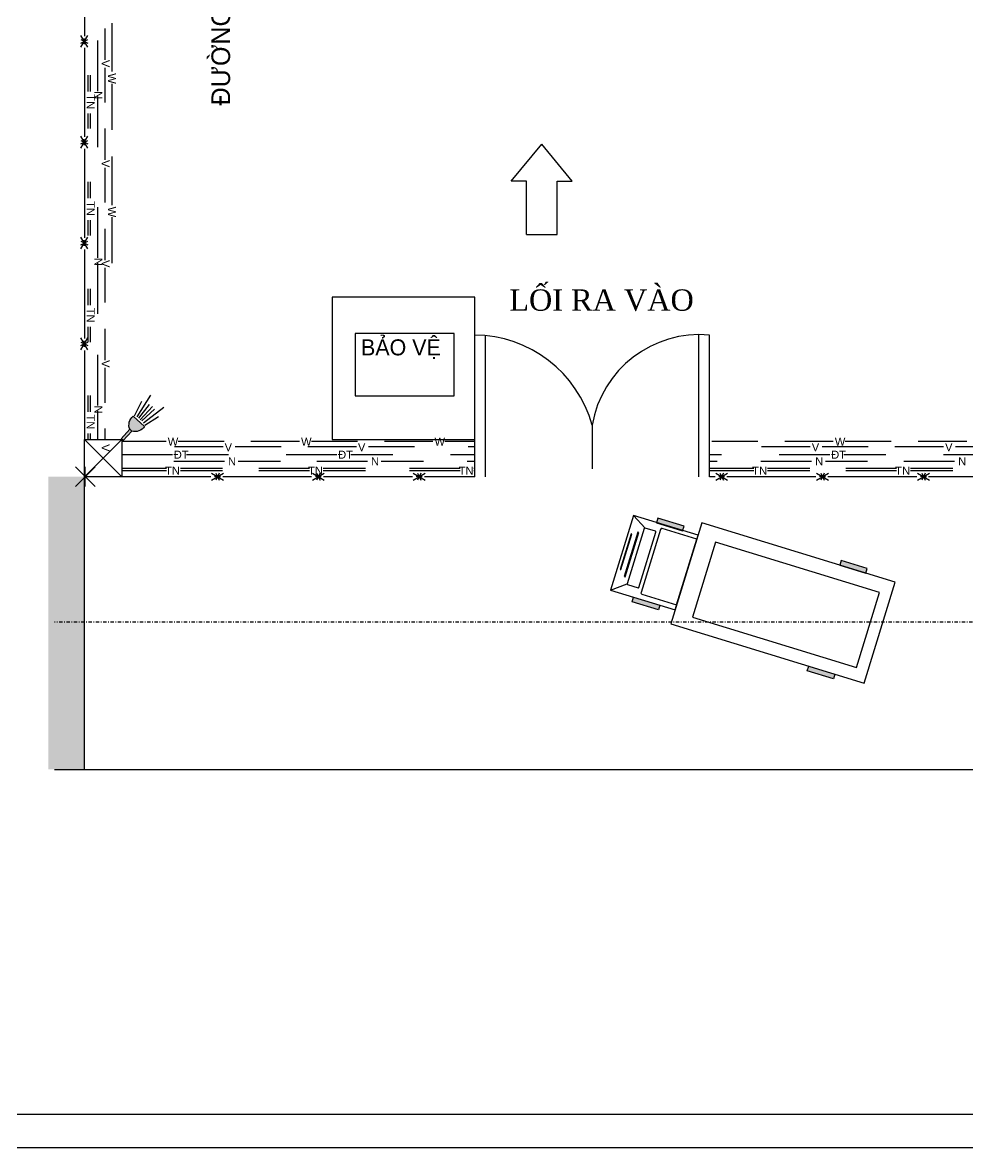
# Model space of a CAD drawing. Extents: x 122166 to 123167, y -5853 to -5259.
# Drawn here: x 122362.9 to 122504.5, y -5853.3 to -5684.6 of the extents above; entities that cross this region are included whole.
import ezdxf

# ---------------------------------------------------------------- set-up
doc = ezdxf.new("R2010")
doc.units = 0
for name, pattern in [('DASHDOTX2', [2, 1, -0.5, 0, -0.5]), ('DASHED2', [0.375, 0.25, -0.125]), ('HIDDEN', [9.525, 6.35, -3.175])]:
    doc.linetypes.add(name, pattern=pattern)
doc.layers.get('0').update_dxf_attribs({"linetype": 'CONTINUOUS'})
for name, color, linetype in [('coffa', 6, 'CONTINUOUS'), ('KHUNG', 5, 'CONTINUOUS'), ('KICHTHUOC', 1, 'CONTINUOUS'), ('Layer1', 4, 'DASHED2'), ('LAYER3', 6, 'CONTINUOUS'), ('Layer4', 2, 'DASHDOTX2'), ('LOP1', 3, 'CONTINUOUS'), ('text', 4, 'CONTINUOUS'), ('TUONG', 7, 'CONTINUOUS'), ('tuong-cot', 6, 'CONTINUOUS')]:
    doc.layers.add(name, color=color, linetype=linetype)
doc.styles.get("Standard").update_dxf_attribs({"font": 'VTIMESN.TTF'})
doc.styles.add('TH', font='VTIMESN.TTF', dxfattribs={"height": 350})

# ---------------------------------------------------------------- blocks, each defined once
blk = doc.blocks.new('A$C320E6A05')
at = {"layer": 'LOP1'}
h = blk.add_hatch(color=256, dxfattribs=at)
h.paths.add_polyline_path([(154, 1054), (38, 679), (101, 659), (217, 1034)])
h.paths.add_polyline_path([(1288, 705), (1173, 330), (1239, 310), (1355, 685)])
h.paths.add_polyline_path([(762, 3682), (647, 3307), (715, 3286), (830, 3661)])
h.paths.add_polyline_path([(2277, 3216), (2161, 2841), (2230, 2820), (2345, 3195)])
for p, q in [((959, 4081), (107, 1308)), ((2406, 3636), (959, 4081)), ((1554, 864), (2406, 3636)), ((107, 1308), (1554, 864)), ((284, 1254), (0, 329)), ((340, 1237), (187, 739)), ((1356, 925), (284, 1254)), ((1284, 947), (340, 1237)), ((1071, 0), (1356, 925)), ((1131, 449), (1284, 947)), ((200, 714), (1106, 436)), ((1032, 406), (240, 650)), ((0, 329), (181, 493)), ((227, 643), (181, 493)), ((0, 329), (1071, 0)), ((188, 480), (980, 237)), ((247, 404), (242, 388)), ((242, 388), (878, 192)), ((883, 208), (247, 404)), ((993, 243), (1039, 394)), ((268, 304), (265, 294)), ((265, 294), (774, 137)), ((777, 148), (268, 304)), ((878, 192), (883, 208)), ((1071, 0), (980, 237)), ((774, 137), (777, 148))]:
    blk.add_line(p, q, dxfattribs=at)
for points in [[(1460, 1175), (2183, 3527), (1107, 3858), (384, 1505)], [(715, 3286), (830, 3661), (762, 3682), (647, 3307)], [(2161, 2841), (2277, 3216), (2345, 3195), (2230, 2820)], [(107, 658), (222, 1033), (154, 1054), (38, 679)], [(1171, 330), (1286, 706), (1355, 685), (1239, 310)]]:
    blk.add_lwpolyline(points, close=True, dxfattribs=at)
for centre, radius, start, end in [((206, 734), 20, 162.9184, 252.9184), ((237, 640), 10, 72.9184, 162.9184), ((191, 490), 10, 162.9184, 252.9184), ((1029, 397), 10, 342.9184, 72.9184), ((1112, 455), 20, 252.9184, 342.9184), ((983, 246), 10, 252.9184, 342.9184)]:
    blk.add_arc(centre, radius, start, end, dxfattribs=at)
blk = doc.blocks.new('A$C1A8935D4')
at = {"layer": 'LOP1'}
h = blk.add_hatch(color=256, dxfattribs=at)
h.paths.add_polyline_path([(339, 330), (339, 260, 0.340508), (651, 95), (651, 494, 0.340508)])
h.paths.add_polyline_path([(339, 260), (339, 330), (0, 330), (0, 260)])
blk.add_arc((602, 381), 290, 204.5986, 279.8151)
for p, q in [((651, 494), (651, 95)), ((686, 477), (1094, 590)), ((704, 408), (1372, 529)), ((712, 347), (1164, 382)), ((686, 113), (1094, 0)), ((704, 295), (1181, 295)), ((704, 182), (1372, 61)), ((712, 243), (1164, 208))]:
    blk.add_line(p, q, dxfattribs=at)
blk.add_lwpolyline([(0, 260), (339, 260), (339, 330), (0, 330)], close=True, dxfattribs=at)
blk.add_arc((602, 209), 290, 80.1849, 155.4014, dxfattribs=at)

msp = doc.modelspace()

# ---------------------------------------------------------------- linework, layer by layer
at = {"layer": 'coffa', "color": 2, "linetype": 'Continuous'}
for p, q in [((122430.625, -5752.721), (122430.625, -5731.478)), ((122432.225, -5752.721), (122432.225, -5731.478)), ((122464.224, -5752.721), (122464.224, -5731.478)), ((122465.824, -5752.721), (122465.824, -5731.478)), ((122448.225, -5744.987), (122448.225, -5751.521))]:
    msp.add_line(p, q, dxfattribs=at)
for points in [[(123162.219, -5848.265), (123162.219, -5264.265), (122331.219, -5264.265), (122331.219, -5848.265)], [(122409.288, -5747.121), (122430.625, -5747.121), (122430.625, -5725.783), (122409.288, -5725.783)]]:
    msp.add_lwpolyline(points, close=True, dxfattribs=at)
for centre, radius, start, end in [((122430.474, -5749.895), 18.418, 15.45461, 89.52844), ((122464.336, -5747.758), 16.347, 84.77999, 170.24239)]:
    msp.add_arc(centre, radius, start, end, dxfattribs=at)
at = {"layer": 'KHUNG'}
msp.add_lwpolyline([(123167.219, -5853.265), (123167.219, -5259.265), (122326.219, -5259.265), (122326.219, -5853.265)], close=True, dxfattribs=at)
at = {"layer": 'KICHTHUOC', "color": 3, "linetype": 'Continuous'}
msp.add_lwpolyline([(122412.72, -5740.611), (122427.556, -5740.611), (122427.556, -5731.267), (122412.72, -5731.267)], close=True, dxfattribs=at)
at = {"layer": 'Layer1', "color": 2, "linetype": 'Continuous', "ltscale": 0.8}
for p, q in [((122372.138, -5673.326), (122372.138, -5686.659)), ((122372.637, -5688.334), (122371.583, -5686.552)), ((122371.583, -5688.334), (122372.637, -5686.552)), ((122372.637, -5688.334), (122371.583, -5686.552)), ((122371.583, -5688.334), (122372.637, -5686.552)), ((122372.637, -5688.334), (122371.583, -5686.552)), ((122371.583, -5688.334), (122372.637, -5686.552)), ((122372.637, -5688.334), (122371.583, -5686.552)), ((122371.583, -5688.334), (122372.637, -5686.552)), ((122372.637, -5688.334), (122371.583, -5686.552)), ((122371.583, -5688.334), (122372.637, -5686.552)), ((122372.637, -5688.334), (122371.583, -5686.552)), ((122371.583, -5688.334), (122372.637, -5686.552)), ((122372.637, -5688.334), (122371.583, -5686.552)), ((122371.583, -5688.334), (122372.637, -5686.552)), ((122371.583, -5688.334), (122372.637, -5686.552)), ((122372.637, -5688.334), (122371.583, -5686.552)), ((122371.583, -5687.183), (122372.637, -5687.703)), ((122371.583, -5687.703), (122372.637, -5687.183)), ((122371.583, -5687.183), (122372.637, -5687.703)), ((122371.583, -5687.703), (122372.637, -5687.183)), ((122371.583, -5687.183), (122372.637, -5687.703)), ((122371.583, -5687.703), (122372.637, -5687.183)), ((122371.583, -5687.183), (122372.637, -5687.703)), ((122371.583, -5687.703), (122372.637, -5687.183)), ((122371.583, -5687.183), (122372.637, -5687.703)), ((122371.583, -5687.703), (122372.637, -5687.183)), ((122371.583, -5687.183), (122372.637, -5687.703)), ((122371.583, -5687.703), (122372.637, -5687.183)), ((122371.583, -5687.183), (122372.637, -5687.703)), ((122371.583, -5687.703), (122372.637, -5687.183)), ((122371.583, -5687.703), (122372.637, -5687.183)), ((122371.583, -5687.183), (122372.637, -5687.703)), ((122372.11, -5687.443), (122372.11, -5687.004)), ((122372.11, -5687.443), (122372.11, -5687.004)), ((122372.11, -5687.443), (122372.11, -5687.004)), ((122372.11, -5687.443), (122372.11, -5687.004)), ((122372.11, -5687.443), (122372.11, -5687.004)), ((122372.11, -5687.443), (122372.11, -5687.004)), ((122372.11, -5687.443), (122372.11, -5687.004)), ((122372.11, -5687.443), (122372.11, -5687.004)), ((122372.11, -5687.443), (122372.11, -5687.883)), ((122372.11, -5687.443), (122372.11, -5687.883)), ((122372.11, -5687.443), (122372.11, -5687.883)), ((122372.11, -5687.443), (122372.11, -5687.883)), ((122372.11, -5687.443), (122372.11, -5687.883)), ((122372.11, -5687.443), (122372.11, -5687.883)), ((122372.11, -5687.443), (122372.11, -5687.883)), ((122372.11, -5687.443), (122372.11, -5687.883)), ((122372.138, -5688.441), (122372.138, -5701.775)), ((122372.637, -5703.45), (122371.583, -5701.667)), ((122371.583, -5703.45), (122372.637, -5701.667)), ((122372.637, -5703.45), (122371.583, -5701.667)), ((122371.583, -5703.45), (122372.637, -5701.667)), ((122372.637, -5703.45), (122371.583, -5701.667)), ((122371.583, -5703.45), (122372.637, -5701.667)), ((122372.637, -5703.45), (122371.583, -5701.667)), ((122371.583, -5703.45), (122372.637, -5701.667)), ((122372.637, -5703.45), (122371.583, -5701.667)), ((122371.583, -5703.45), (122372.637, -5701.667)), ((122372.637, -5703.45), (122371.583, -5701.667)), ((122371.583, -5703.45), (122372.637, -5701.667)), ((122372.637, -5703.45), (122371.583, -5701.667)), ((122371.583, -5703.45), (122372.637, -5701.667)), ((122371.583, -5703.45), (122372.637, -5701.667)), ((122372.637, -5703.45), (122371.583, -5701.667)), ((122371.583, -5702.299), (122372.637, -5702.818)), ((122371.583, -5702.818), (122372.637, -5702.299)), ((122371.583, -5702.299), (122372.637, -5702.818)), ((122371.583, -5702.818), (122372.637, -5702.299)), ((122371.583, -5702.299), (122372.637, -5702.818)), ((122371.583, -5702.818), (122372.637, -5702.299)), ((122371.583, -5702.299), (122372.637, -5702.818)), ((122371.583, -5702.818), (122372.637, -5702.299)), ((122371.583, -5702.299), (122372.637, -5702.818)), ((122371.583, -5702.818), (122372.637, -5702.299)), ((122371.583, -5702.299), (122372.637, -5702.818)), ((122371.583, -5702.818), (122372.637, -5702.299)), ((122371.583, -5702.299), (122372.637, -5702.818)), ((122371.583, -5702.818), (122372.637, -5702.299)), ((122371.583, -5702.818), (122372.637, -5702.299)), ((122371.583, -5702.299), (122372.637, -5702.818)), ((122372.11, -5702.559), (122372.11, -5702.119)), ((122372.11, -5702.559), (122372.11, -5702.119)), ((122372.11, -5702.559), (122372.11, -5702.119)), ((122372.11, -5702.559), (122372.11, -5702.119)), ((122372.11, -5702.559), (122372.11, -5702.119)), ((122372.11, -5702.559), (122372.11, -5702.119)), ((122372.11, -5702.559), (122372.11, -5702.119)), ((122372.11, -5702.559), (122372.11, -5702.119)), ((122372.11, -5702.559), (122372.11, -5702.998)), ((122372.11, -5702.559), (122372.11, -5702.998)), ((122372.11, -5702.559), (122372.11, -5702.998)), ((122372.11, -5702.559), (122372.11, -5702.998)), ((122372.11, -5702.559), (122372.11, -5702.998)), ((122372.11, -5702.559), (122372.11, -5702.998)), ((122372.11, -5702.559), (122372.11, -5702.998)), ((122372.11, -5702.559), (122372.11, -5702.998)), ((122372.138, -5703.557), (122372.138, -5716.89)), ((122372.637, -5718.565), (122371.583, -5716.783)), ((122371.583, -5718.565), (122372.637, -5716.783)), ((122371.583, -5718.565), (122372.637, -5716.783)), ((122372.637, -5718.565), (122371.583, -5716.783)), ((122371.583, -5718.565), (122372.637, -5716.783)), ((122372.637, -5718.565), (122371.583, -5716.783)), ((122371.583, -5718.565), (122372.637, -5716.783)), ((122372.637, -5718.565), (122371.583, -5716.783)), ((122371.583, -5718.565), (122372.637, -5716.783)), ((122372.637, -5718.565), (122371.583, -5716.783)), ((122371.583, -5718.565), (122372.637, -5716.783)), ((122372.637, -5718.565), (122371.583, -5716.783)), ((122371.583, -5718.565), (122372.637, -5716.783)), ((122372.637, -5718.565), (122371.583, -5716.783)), ((122371.583, -5718.565), (122372.637, -5716.783)), ((122372.637, -5718.565), (122371.583, -5716.783)), ((122371.583, -5717.414), (122372.637, -5717.934)), ((122371.583, -5717.934), (122372.637, -5717.414)), ((122371.583, -5717.934), (122372.637, -5717.414)), ((122371.583, -5717.414), (122372.637, -5717.934)), ((122371.583, -5717.934), (122372.637, -5717.414)), ((122371.583, -5717.414), (122372.637, -5717.934)), ((122371.583, -5717.934), (122372.637, -5717.414)), ((122371.583, -5717.414), (122372.637, -5717.934)), ((122371.583, -5717.934), (122372.637, -5717.414)), ((122371.583, -5717.414), (122372.637, -5717.934)), ((122371.583, -5717.934), (122372.637, -5717.414)), ((122371.583, -5717.414), (122372.637, -5717.934)), ((122371.583, -5717.934), (122372.637, -5717.414)), ((122371.583, -5717.414), (122372.637, -5717.934)), ((122371.583, -5717.934), (122372.637, -5717.414)), ((122371.583, -5717.414), (122372.637, -5717.934)), ((122372.11, -5717.674), (122372.11, -5717.234)), ((122372.11, -5717.674), (122372.11, -5717.234)), ((122372.11, -5717.674), (122372.11, -5717.234)), ((122372.11, -5717.674), (122372.11, -5717.234)), ((122372.11, -5717.674), (122372.11, -5717.234)), ((122372.11, -5717.674), (122372.11, -5717.234)), ((122372.11, -5717.674), (122372.11, -5717.234)), ((122372.11, -5717.674), (122372.11, -5717.234)), ((122372.11, -5717.674), (122372.11, -5718.113)), ((122372.11, -5717.674), (122372.11, -5718.113)), ((122372.11, -5717.674), (122372.11, -5718.113)), ((122372.11, -5717.674), (122372.11, -5718.113)), ((122372.11, -5717.674), (122372.11, -5718.113)), ((122372.11, -5717.674), (122372.11, -5718.113)), ((122372.11, -5717.674), (122372.11, -5718.113)), ((122372.11, -5717.674), (122372.11, -5718.113)), ((122372.138, -5718.672), (122372.138, -5732.005)), ((122372.138, -5718.672), (122372.138, -5732.005)), ((122372.138, -5718.672), (122372.138, -5732.005)), ((122372.138, -5718.672), (122372.138, -5732.005)), ((122372.138, -5718.672), (122372.138, -5732.005)), ((122372.138, -5718.672), (122372.138, -5732.005)), ((122372.138, -5718.672), (122372.138, -5732.005)), ((122372.138, -5718.672), (122372.138, -5732.005)), ((122372.637, -5733.68), (122371.583, -5731.898)), ((122371.583, -5733.68), (122372.637, -5731.898)), ((122371.583, -5733.68), (122372.637, -5731.898)), ((122372.637, -5733.68), (122371.583, -5731.898)), ((122371.583, -5733.68), (122372.637, -5731.898)), ((122372.637, -5733.68), (122371.583, -5731.898)), ((122371.583, -5733.68), (122372.637, -5731.898)), ((122372.637, -5733.68), (122371.583, -5731.898)), ((122371.583, -5733.68), (122372.637, -5731.898)), ((122372.637, -5733.68), (122371.583, -5731.898)), ((122371.583, -5733.68), (122372.637, -5731.898)), ((122372.637, -5733.68), (122371.583, -5731.898)), ((122371.583, -5733.68), (122372.637, -5731.898)), ((122372.637, -5733.68), (122371.583, -5731.898)), ((122371.583, -5733.68), (122372.637, -5731.898)), ((122372.637, -5733.68), (122371.583, -5731.898)), ((122371.583, -5732.53), (122372.637, -5733.049)), ((122371.583, -5733.049), (122372.637, -5732.53)), ((122371.583, -5733.049), (122372.637, -5732.53)), ((122371.583, -5732.53), (122372.637, -5733.049)), ((122371.583, -5733.049), (122372.637, -5732.53)), ((122371.583, -5732.53), (122372.637, -5733.049)), ((122371.583, -5733.049), (122372.637, -5732.53)), ((122371.583, -5732.53), (122372.637, -5733.049)), ((122371.583, -5733.049), (122372.637, -5732.53)), ((122371.583, -5732.53), (122372.637, -5733.049)), ((122371.583, -5733.049), (122372.637, -5732.53)), ((122371.583, -5732.53), (122372.637, -5733.049)), ((122371.583, -5733.049), (122372.637, -5732.53)), ((122371.583, -5732.53), (122372.637, -5733.049)), ((122371.583, -5733.049), (122372.637, -5732.53)), ((122371.583, -5732.53), (122372.637, -5733.049)), ((122372.11, -5732.789), (122372.11, -5732.35)), ((122372.11, -5732.789), (122372.11, -5732.35)), ((122372.11, -5732.789), (122372.11, -5732.35)), ((122372.11, -5732.789), (122372.11, -5732.35)), ((122372.11, -5732.789), (122372.11, -5732.35)), ((122372.11, -5732.789), (122372.11, -5732.35)), ((122372.11, -5732.789), (122372.11, -5732.35)), ((122372.11, -5732.789), (122372.11, -5732.35)), ((122372.11, -5732.789), (122372.11, -5733.229)), ((122372.11, -5732.789), (122372.11, -5733.229)), ((122372.11, -5732.789), (122372.11, -5733.229)), ((122372.11, -5732.789), (122372.11, -5733.229)), ((122372.11, -5732.789), (122372.11, -5733.229)), ((122372.11, -5732.789), (122372.11, -5733.229)), ((122372.11, -5732.789), (122372.11, -5733.229)), ((122372.11, -5732.789), (122372.11, -5733.229)), ((122372.138, -5733.787), (122372.138, -5747.121)), ((122372.138, -5733.787), (122372.138, -5747.121)), ((122372.138, -5733.787), (122372.138, -5747.121)), ((122372.138, -5733.787), (122372.138, -5747.121)), ((122372.138, -5733.787), (122372.138, -5747.121)), ((122372.138, -5733.787), (122372.138, -5747.121)), ((122372.138, -5733.787), (122372.138, -5747.121)), ((122372.138, -5733.787), (122372.138, -5747.121)), ((122372.138, -5752.721), (122377.738, -5747.121)), ((122377.738, -5752.721), (122372.138, -5747.121)), ((122391.179, -5752.165), (122392.961, -5753.22)), ((122391.179, -5753.22), (122392.961, -5752.165)), ((122391.81, -5752.165), (122392.329, -5753.22)), ((122392.329, -5752.165), (122391.81, -5753.22)), ((122406.294, -5752.165), (122408.076, -5753.22)), ((122406.294, -5753.22), (122408.076, -5752.165)), ((122406.925, -5752.165), (122407.445, -5753.22)), ((122407.445, -5752.165), (122406.925, -5753.22)), ((122421.409, -5753.22), (122423.192, -5752.165)), ((122421.409, -5752.165), (122423.192, -5753.22)), ((122422.56, -5752.165), (122422.041, -5753.22)), ((122422.041, -5752.165), (122422.56, -5753.22)), ((122466.756, -5752.165), (122468.538, -5753.22)), ((122466.756, -5753.22), (122468.538, -5752.165)), ((122467.906, -5752.165), (122467.387, -5753.22)), ((122467.387, -5752.165), (122467.906, -5753.22)), ((122481.871, -5753.22), (122483.653, -5752.165)), ((122481.871, -5752.165), (122483.653, -5753.22)), ((122483.022, -5752.165), (122482.502, -5753.22)), ((122482.502, -5752.165), (122483.022, -5753.22)), ((122496.986, -5752.165), (122498.768, -5753.22)), ((122496.986, -5753.22), (122498.768, -5752.165)), ((122498.137, -5752.165), (122497.618, -5753.22)), ((122497.618, -5752.165), (122498.137, -5753.22)), ((122391.072, -5752.721), (122377.738, -5752.721)), ((122392.07, -5752.692), (122391.63, -5752.692)), ((122392.07, -5752.692), (122392.509, -5752.692)), ((122406.187, -5752.721), (122392.854, -5752.721)), ((122407.185, -5752.692), (122406.746, -5752.692)), ((122407.185, -5752.692), (122407.625, -5752.692)), ((122421.302, -5752.721), (122407.969, -5752.721)), ((122421.302, -5752.721), (122407.969, -5752.721)), ((122422.301, -5752.692), (122421.861, -5752.692)), ((122422.301, -5752.692), (122422.74, -5752.692)), ((122430.625, -5752.721), (122423.084, -5752.721)), ((122466.649, -5752.721), (122465.824, -5752.721)), ((122467.647, -5752.692), (122467.207, -5752.692)), ((122467.647, -5752.692), (122468.086, -5752.692)), ((122481.764, -5752.721), (122468.431, -5752.721)), ((122482.762, -5752.692), (122482.323, -5752.692)), ((122482.762, -5752.692), (122483.201, -5752.692)), ((122496.879, -5752.721), (122483.546, -5752.721)), ((122497.877, -5752.692), (122497.438, -5752.692)), ((122497.877, -5752.692), (122498.317, -5752.692)), ((122511.995, -5752.721), (122498.661, -5752.721))]:
    msp.add_line(p, q, dxfattribs=at)
at = {"layer": 'Layer1', "linetype": 'Continuous', "ltscale": 0.8}
msp.add_line((122367.657, -5796.587), (122525.468, -5796.587), dxfattribs=at)
at = {"layer": 'Layer1', "color": 2, "linetype": 'Continuous', "ltscale": 0.8}
msp.add_lwpolyline([(122372.138, -5747.121), (122377.738, -5747.121), (122377.738, -5752.721), (122372.138, -5752.721)], close=True, dxfattribs=at)
at = {"layer": 'LAYER3', "linetype": 'Continuous'}
for p, q in [((122370.796, -5754.189), (122373.736, -5751.253)), ((122370.796, -5751.253), (122373.736, -5754.189)), ((122372.266, -5754.189), (122372.266, -5751.253))]:
    msp.add_line(p, q, dxfattribs=at)
at = {"layer": 'LAYER3', "linetype": 'DASHDOTX2', "ltscale": 0.5}
msp.add_line((122523.956, -5774.496), (122367.657, -5774.496), dxfattribs=at)
at = {"layer": 'TUONG'}
for p, q in [((122436.108, -5708.404), (122440.676, -5702.881)), ((122445.245, -5708.404), (122440.676, -5702.881)), ((122438.392, -5708.404), (122436.108, -5708.404)), ((122438.392, -5716.399), (122438.392, -5708.404)), ((122442.961, -5716.399), (122442.961, -5708.404)), ((122442.961, -5708.404), (122445.245, -5708.404)), ((122438.392, -5716.399), (122442.961, -5716.399)), ((122372.138, -5796.6), (122372.138, -5752.712))]:
    msp.add_line(p, q, dxfattribs=at)
msp.add_solid([(122372.138, -5796.6), (122366.732, -5796.6), (122372.138, -5752.712), (122366.732, -5752.712)], dxfattribs=at)
at = {"layer": 'tuong-cot'}
for p, q in [((122376.283, -5691.996), (122376.283, -5684.72)), ((122375.245, -5690.229), (122375.245, -5685.539)), ((122374.167, -5694.908), (122374.167, -5687.308)), ((122375.245, -5696.618), (122375.245, -5691.402)), ((122372.688, -5694.98), (122372.688, -5692.535)), ((122373.038, -5694.98), (122373.038, -5692.535)), ((122376.283, -5700.698), (122376.283, -5693.807)), ((122374.167, -5703.308), (122374.167, -5695.708)), ((122372.688, -5700.535), (122372.688, -5698.248)), ((122373.038, -5700.535), (122373.038, -5698.248)), ((122375.245, -5705.229), (122375.245, -5700.539)), ((122376.283, -5711.996), (122376.283, -5704.72)), ((122375.245, -5711.618), (122375.245, -5706.402)), ((122372.688, -5710.98), (122372.688, -5708.535)), ((122373.038, -5710.98), (122373.038, -5708.535)), ((122374.167, -5719.913), (122374.167, -5712.313)), ((122372.688, -5716.535), (122372.688, -5714.248)), ((122373.038, -5716.535), (122373.038, -5714.248)), ((122376.283, -5720.698), (122376.283, -5713.807)), ((122375.245, -5720.229), (122375.245, -5715.539)), ((122374.167, -5728.313), (122374.167, -5720.713)), ((122375.245, -5726.618), (122375.245, -5721.402)), ((122372.688, -5726.98), (122372.688, -5724.535)), ((122373.038, -5726.98), (122373.038, -5724.535)), ((122372.688, -5732.535), (122372.688, -5730.248)), ((122373.038, -5732.535), (122373.038, -5730.248)), ((122375.245, -5735.229), (122375.245, -5730.539)), ((122374.167, -5742.046), (122374.167, -5734.446)), ((122375.245, -5741.618), (122375.245, -5736.402)), ((122372.688, -5742.98), (122372.688, -5740.535)), ((122373.038, -5742.98), (122373.038, -5740.535)), ((122374.167, -5747.121), (122374.167, -5742.846)), ((122372.688, -5747.121), (122372.688, -5746.248)), ((122373.038, -5747.121), (122373.038, -5746.248)), ((122375.245, -5747.121), (122375.245, -5745.484)), ((122384.38, -5747.42), (122377.738, -5747.42)), ((122392.905, -5748.247), (122385.629, -5748.247)), ((122393.082, -5747.42), (122386.191, -5747.42)), ((122401.607, -5748.247), (122394.716, -5748.247)), ((122404.363, -5747.42), (122397.088, -5747.42)), ((122412.888, -5748.247), (122405.613, -5748.247)), ((122413.065, -5747.42), (122406.174, -5747.42)), ((122421.59, -5748.247), (122414.699, -5748.247)), ((122424.363, -5747.42), (122417.088, -5747.42)), ((122430.625, -5747.42), (122426.174, -5747.42)), ((122430.625, -5748.247), (122429.629, -5748.247)), ((122473.065, -5747.42), (122466.174, -5747.42)), ((122480.905, -5748.247), (122473.629, -5748.247)), ((122484.363, -5747.42), (122477.088, -5747.42)), ((122489.607, -5748.247), (122482.716, -5748.247)), ((122493.065, -5747.42), (122486.174, -5747.42)), ((122500.888, -5748.247), (122493.613, -5748.247)), ((122504.363, -5747.42), (122497.088, -5747.42)), ((122509.59, -5748.247), (122502.699, -5748.247)), ((122377.738, -5749.365), (122385.338, -5749.365)), ((122385.512, -5750.361), (122393.112, -5750.361)), ((122387.41, -5749.365), (122393.738, -5749.365)), ((122395.183, -5750.361), (122401.512, -5750.361)), ((122402.37, -5749.365), (122409.97, -5749.365)), ((122402.37, -5749.365), (122409.97, -5749.365)), ((122406.942, -5750.361), (122414.542, -5750.361)), ((122412.042, -5749.365), (122418.37, -5749.365)), ((122412.042, -5749.365), (122418.37, -5749.365)), ((122416.614, -5750.361), (122422.942, -5750.361)), ((122427.002, -5749.365), (122430.625, -5749.365)), ((122429.512, -5750.361), (122430.625, -5750.361)), ((122465.824, -5749.365), (122467.635, -5749.365)), ((122465.824, -5750.361), (122466.942, -5750.361)), ((122473.512, -5750.361), (122481.112, -5750.361)), ((122476.267, -5749.365), (122483.867, -5749.365)), ((122483.183, -5750.361), (122489.512, -5750.361)), ((122485.938, -5749.365), (122492.267, -5749.365)), ((122494.942, -5750.361), (122502.542, -5750.361)), ((122500.899, -5749.365), (122508.499, -5749.365)), ((122377.738, -5751.416), (122384.437, -5751.416)), ((122377.738, -5751.766), (122384.437, -5751.766)), ((122386.508, -5751.416), (122392.837, -5751.416)), ((122386.508, -5751.766), (122392.837, -5751.766)), ((122398.267, -5751.416), (122405.867, -5751.416)), ((122398.267, -5751.766), (122405.867, -5751.766)), ((122407.939, -5751.416), (122414.267, -5751.416)), ((122407.939, -5751.766), (122414.267, -5751.766)), ((122420.837, -5751.416), (122428.437, -5751.416)), ((122420.837, -5751.766), (122428.437, -5751.766)), ((122430.508, -5751.416), (122430.625, -5751.416)), ((122430.508, -5751.766), (122430.625, -5751.766)), ((122465.824, -5751.416), (122472.437, -5751.416)), ((122465.824, -5751.766), (122472.437, -5751.766)), ((122474.508, -5751.416), (122480.837, -5751.416)), ((122474.508, -5751.766), (122480.837, -5751.766)), ((122486.267, -5751.416), (122493.867, -5751.416)), ((122486.267, -5751.766), (122493.867, -5751.766)), ((122495.939, -5751.416), (122502.267, -5751.416)), ((122495.939, -5751.766), (122502.267, -5751.766))]:
    msp.add_line(p, q, dxfattribs=at)

# ---------------------------------------------------------------- block references
at = {"layer": 'LOP1'}
for name, p, xscale, yscale, zscale, rotation in [('A$C1A8935D4', (122376.541, -5746.032), -0.005710978196978153, 0.005710978195565986, 0.005710978195985724, 227.7360094857554), ('A$C320E6A05', (122451.002, -5758.516), 0.01044728278066032, 0.01044728277975082, 0.01044728277985655, 270)]:
    msp.add_blockref(name, p, dxfattribs=dict(at, xscale=xscale, yscale=yscale, zscale=zscale, rotation=rotation))

# ---------------------------------------------------------------- texts
at = {"layer": 'Layer4', "linetype": 'HIDDEN', "ltscale": 0.8, "insert": (122391.163, -5645.704), "char_height": 2.8, "width": 151.514, "attachment_point": 3, "rotation": 90, "style": 'TH'}
msp.add_mtext('\\C3;ÑÖÔØNG DI CHUYEÅN CUÛA XE ', dxfattribs=at)
at = {"layer": 'Layer4', "linetype": 'Continuous', "ltscale": 0.5, "insert": (122413.592, -5732.123), "char_height": 2.4, "width": 22.8319, "attachment_point": 1, "style": 'TH'}
msp.add_mtext('{\\C3;BAÛO VEÄ }', dxfattribs=at)
at = {"layer": 'text', "char_height": 1.2, "attachment_point": 1, "rotation": 270}
for s, insert, width in [('{\\fVNI-Helve|b0|i0|c0|p2;V}', (122375.909, -5690.229), 1.53541), ('{\\fVNI-Helve|b0|i0|c0|p2;W}', (122376.842, -5692.232), 1.53541), ('{\\fVNI-Helve|b0|i0|c0|p2;TN}', (122373.676, -5695.38), 2.46812), ('{\\fVNI-Helve|b0|i0|c0|p2;N}', (122374.831, -5694.908), 1.53541), ('{\\fVNI-Helve|b0|i0|c0|p2;V}', (122375.909, -5705.229), 1.53541), ('{\\fVNI-Helve|b0|i0|c0|p2;TN}', (122373.676, -5711.38), 2.46812), ('{\\fVNI-Helve|b0|i0|c0|p2;W}', (122376.842, -5712.232), 1.53541), ('{\\fVNI-Helve|b0|i0|c0|p2;N}', (122374.831, -5719.913), 1.53541), ('{\\fVNI-Helve|b0|i0|c0|p2;V}', (122375.909, -5720.229), 1.53541), ('{\\fVNI-Helve|b0|i0|c0|p2;TN}', (122373.676, -5727.38), 2.46812), ('{\\fVNI-Helve|b0|i0|c0|p2;V}', (122375.909, -5735.229), 1.53541), ('{\\fVNI-Helve|b0|i0|c0|p2;TN}', (122373.676, -5743.38), 2.46812), ('{\\fVNI-Helve|b0|i0|c0|p2;N}', (122374.831, -5742.046), 1.53541), ('{\\fVNI-Helve|b0|i0|c0|p2;V}', (122375.909, -5747.829), 1.53541)]:
    msp.add_mtext(s, dxfattribs=dict(at, insert=insert, width=width))
at = {"layer": 'text', "char_height": 1.2, "width": 1.53541, "attachment_point": 1}
for s, insert in [('{\\fVNI-Helve|b0|i0|c0|p2;W}', (122384.616, -5746.861)), ('{\\fVNI-Helve|b0|i0|c0|p2;W}', (122404.599, -5746.861)), ('{\\fVNI-Helve|b0|i0|c0|p2;W}', (122424.599, -5746.861)), ('{\\fVNI-Helve|b0|i0|c0|p2;W}', (122484.599, -5746.861)), ('{\\fVNI-Helve|b0|i0|c0|p2;V}', (122393.141, -5747.689)), ('{\\fVNI-Helve|b0|i0|c0|p2;V}', (122413.124, -5747.689)), ('{\\fVNI-Helve|b0|i0|c0|p2;V}', (122481.141, -5747.689)), ('{\\fVNI-Helve|b0|i0|c0|p2;V}', (122501.124, -5747.689)), ('{\\fVNI-Helve|b0|i0|c0|p2;N}', (122393.646, -5749.802)), ('{\\fVNI-Helve|b0|i0|c0|p2;N}', (122415.077, -5749.802)), ('{\\fVNI-Helve|b0|i0|c0|p2;N}', (122481.646, -5749.802)), ('{\\fVNI-Helve|b0|i0|c0|p2;N}', (122503.077, -5749.802)), ('{\\fVNI-Helve|b0|i0|c0|p2;TN}', (122384.22, -5751.208)), ('{\\fVNI-Helve|b0|i0|c0|p2;TN}', (122405.651, -5751.208)), ('{\\fVNI-Helve|b0|i0|c0|p2;TN}', (122428.22, -5751.208)), ('{\\fVNI-Helve|b0|i0|c0|p2;TN}', (122472.22, -5751.208)), ('{\\fVNI-Helve|b0|i0|c0|p2;TN}', (122493.651, -5751.208))]:
    msp.add_mtext(s, dxfattribs=dict(at, insert=insert))
at = {"layer": 'text', "char_height": 1.2, "attachment_point": 1}
for insert in [(122385.518, -5748.806), (122410.15, -5748.806), (122410.15, -5748.806), (122484.046, -5748.806)]:
    msp.add_mtext('{\\fVNI-Helve|b0|i0|c0|p2;ÑT}', dxfattribs=dict(at, insert=insert))
at = {"layer": 'TUONG', "insert": (122435.812, -5724.632), "char_height": 3.2, "width": 29.43152, "attachment_point": 1}
msp.add_mtext('{\\fVNI-Times|b0|i0|c0|p2;LOÁI RA VAØO}', dxfattribs=at)

doc.saveas('drawing.dxf')
